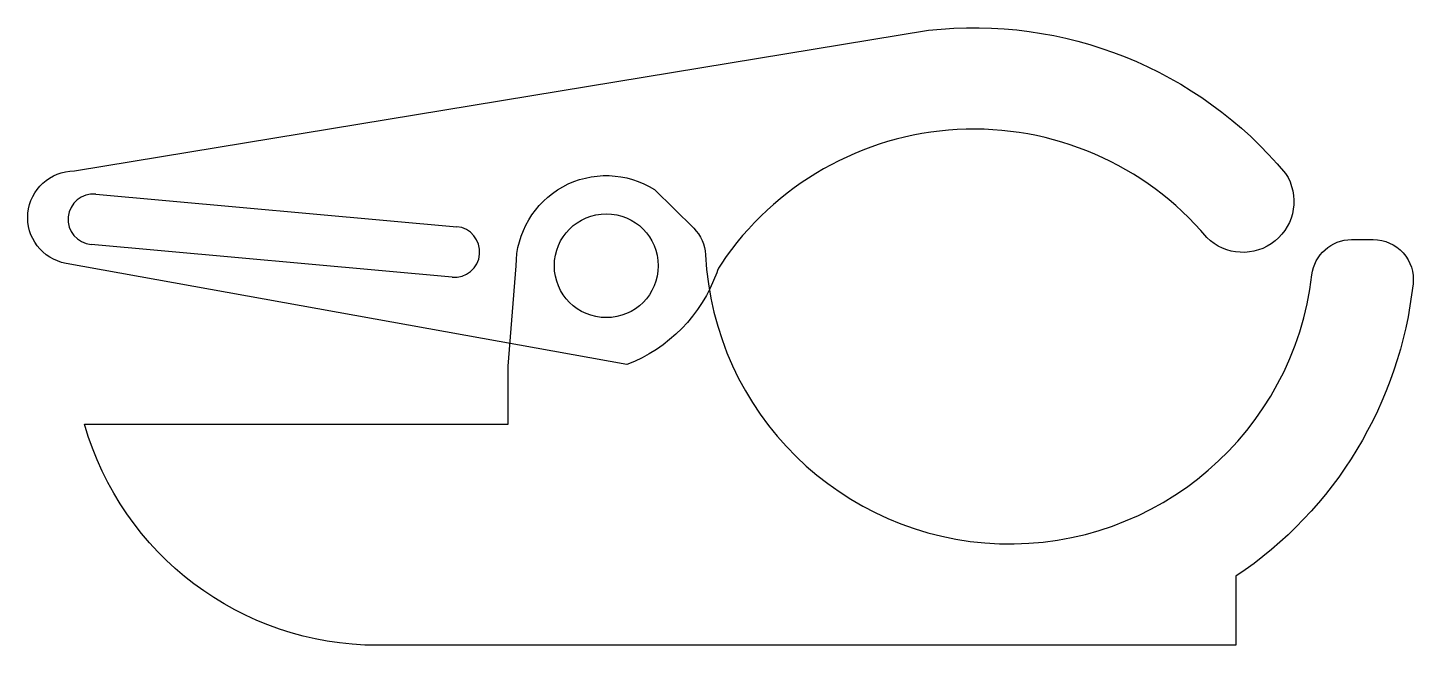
# Model space of a CAD drawing. Header units: millimetres. Extents: x -246 to 101, y -102 to 53.
import ezdxf

# ---------------------------------------------------------------- set-up
doc = ezdxf.new("R2010")
doc.units = ezdxf.units.MM
doc.layers.get('0').update_dxf_attribs({"linetype": 'CONTINUOUS'})

msp = doc.modelspace()

# ---------------------------------------------------------------- linework, layer by layer
for p, q in [((-228.77, 11.41), (-138.4, 3.22)), ((-139.55, -9.43), (-229.92, -1.24))]:
    msp.add_line(p, q)
for points in [[(69.08, 16.55, -0.902378), (49.36, 0.54, 0.498907), (-72.21, -6.12, 0.061445), (-73.32, -8.31, -0.218199), (-95.83, -31.31), (-236.2, -5.96, -0.915358), (-234.1, 17.18), (-20.33, 52.41, -0.252102)], [(-231.55, -46.25), (-125.5, -46.25), (-125.5, -31.7), (-123.52, -6.55, -0.591169), (-88.87, 12.51), (-79.07, 2.83, -0.187643), (-76.11, -3.79, 0.920268), (75.69, -8.84, -0.380554), (85.62, 0), (91.05, 0, -0.446628), (100.99, -11.09, -0.220945), (56.66, -84.33), (56.66, -101.6), (-158.26, -101.6, -0.335189)]]:
    msp.add_lwpolyline(points, format="xyb", close=True)
msp.add_circle((-100.95, -6.55), 13)
msp.add_circle((-100.95, -6.55), 13)
for centre, start, end in [((-229.34, 5.08), 84.824, 264.824), ((-138.98, -3.1), -95.176, 84.824)]:
    msp.add_arc(centre, 6.35, start, end)

doc.saveas('drawing.dxf')
